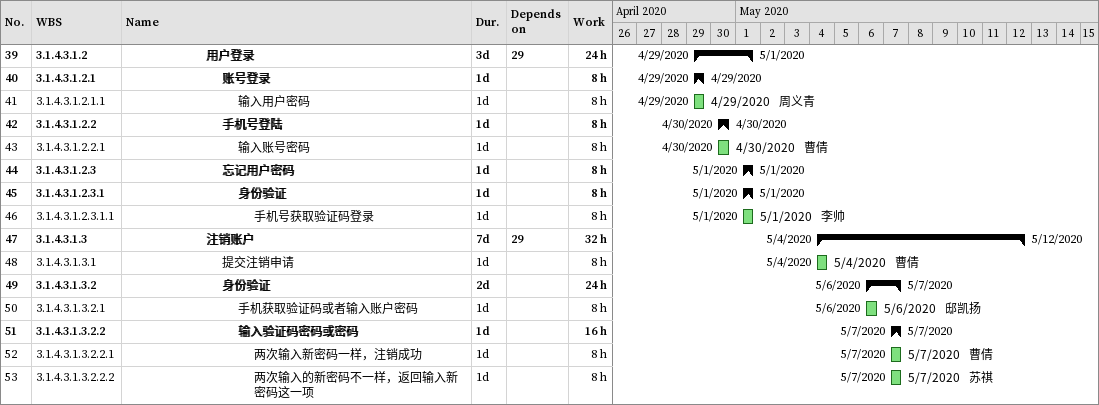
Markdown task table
| ID | WBS | Task | Duration | Start | Finish | Predecessors | Resources | Work (h) |
|---|---|---|---|---|---|---|---|---|
| 39 | 3.1.4.3.1.2 | **用户登录** | 3d | 2020-04-29 | 2020-05-01 | 29 |  | 24 |
| 40 | 3.1.4.3.1.2.1 | **账号登录** | 1d | 2020-04-29 | 2020-04-29 |  |  | 8 |
| 41 | 3.1.4.3.1.2.1.1 | 输入用户密码 | 1d | 2020-04-29 | 2020-04-29 |  | 周义青 | 8 |
| 42 | 3.1.4.3.1.2.2 | **手机号登陆** | 1d | 2020-04-30 | 2020-04-30 |  |  | 8 |
| 43 | 3.1.4.3.1.2.2.1 | 输入账号密码 | 1d | 2020-04-30 | 2020-04-30 |  | 曹倩 | 8 |
| 44 | 3.1.4.3.1.2.3 | **忘记用户密码** | 1d | 2020-05-01 | 2020-05-01 |  |  | 8 |
| 45 | 3.1.4.3.1.2.3.1 | **身份验证** | 1d | 2020-05-01 | 2020-05-01 |  |  | 8 |
| 46 | 3.1.4.3.1.2.3.1.1 | 手机号获取验证码登录 | 1d | 2020-05-01 | 2020-05-01 |  | 李帅 | 8 |
| 47 | 3.1.4.3.1.3 | **注销账户** | 7d | 2020-05-04 | 2020-05-12 | 29 |  | 32 |
| 48 | 3.1.4.3.1.3.1 | 提交注销申请 | 1d | 2020-05-04 | 2020-05-04 |  | 曹倩 | 8 |
| 49 | 3.1.4.3.1.3.2 | **身份验证** | 2d | 2020-05-06 | 2020-05-07 |  |  | 24 |
| 50 | 3.1.4.3.1.3.2.1 | 手机获取验证码或者输入账户密码 | 1d | 2020-05-06 | 2020-05-06 |  | 邸凯扬 | 8 |
| 51 | 3.1.4.3.1.3.2.2 | **输入验证码密码或密码** | 1d | 2020-05-07 | 2020-05-07 |  |  | 16 |
| 52 | 3.1.4.3.1.3.2.2.1 | 两次输入新密码一样，注销成功 | 1d | 2020-05-07 | 2020-05-07 |  | 曹倩 | 8 |
| 53 | 3.1.4.3.1.3.2.2.2 | 两次输入的新密码不一样，返回输入新密码这一项 | 1d | 2020-05-07 | 2020-05-07 |  | 苏祺 | 8 |
